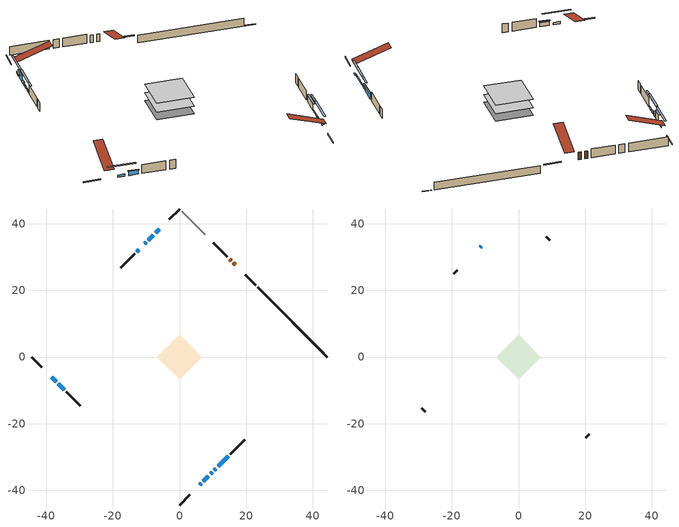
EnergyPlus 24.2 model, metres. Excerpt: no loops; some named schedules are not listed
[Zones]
conditioned space
 floor adiabatic (AdiabaticFloorConstruction): -6.69,0 0,6.69 6.69,0 0,-6.69 z1.06
 floor foundation (Slab1 construction): -6.69,0 0,6.69 6.69,0 0,-6.69 z-1.07
 wall outside (RimJoist1 construction): 0,-44.44 3.09,-41.35 / -44.44,0 -41.35,-3.09 / 0,44.44 -3.09,41.35 / 22.84,21.61 19.75,24.7 z1.06:1.36
 wall outside (AdiabaticWallConstruction 1): 16.72,27.73 16.15,28.3 / 15.49,28.95 15.04,29.41 z1.06:3.09
 wall outside (AdiabaticWallConstruction): 6.12,-38.33 6.48,-37.96 z1.06:1.29; -6.12,38.32 -7.16,37.28 / 7.14,-37.31 8.68,-35.76 / -38.32,-6.12 -37.06,-7.38 / -12.22,32.23 -12.79,31.65 z1.06:1.67; 9.34,-35.11 9.81,-34.64 / 10.46,-33.98 10.95,-33.49 z1.06:1.6; -7.82,36.63 -9.31,35.13 z1.06:3.09; -9.97,34.48 -10.49,33.95 z1.06:1.8; 11.61,-32.84 14.62,-29.82 z1.06:2.71; -36.41,-8.04 -34.68,-9.76 z1.06:2.2
 wall outside (Wall1 construction): 15.28,-29.16 19.54,-24.9 / -34.03,-10.42 -29.76,-14.68 / -13.45,30.99 -17.71,26.73 / 14.38,30.06 10.12,34.33 z1.06:3.5
 wall foundation (FoundationWall1 construction): 23.49,20.95,-1.07 23.49,20.95,1.06 42.35,2.09,1.06 42.35,2.09,-0.91 44.44,0,-0.91 44.44,0,-1.07
 wall adiabatic (Wall3 construction): 7.73,36.72 0.66,43.79 z1.06:3.5
 window (WindowConstruction 4): 6.12,-38.32 6.48,-37.96 z1.06:1.29
 window (WindowConstruction 6): -6.12,38.32 -7.16,37.28 z1.06:1.67
 window (WindowConstruction 7): 7.14,-37.31 8.68,-35.76 z1.06:1.67
 window (WindowConstruction 8): 9.34,-35.1 9.81,-34.64 z1.06:1.59
 window (WindowConstruction 9): 10.46,-33.98 10.95,-33.49 z1.06:1.59
 window (WindowConstruction 10): -38.32,-6.12 -37.06,-7.38 z1.06:1.67
 window (WindowConstruction): -7.82,36.63 -9.31,35.13 z1.06:3.09
 window (WindowConstruction 1): -9.97,34.48 -10.49,33.95 z1.06:1.8
 window (WindowConstruction 2): 11.61,-32.84 14.62,-29.82 z1.06:2.71
 window (WindowConstruction 3): -36.41,-8.04 -34.68,-9.76 z1.06:2.2
 window (WindowConstruction 5): -12.22,32.23 -12.79,31.65 z1.06:1.67
 door (Door): 16.72,27.73 16.15,28.3 z1.06:3.09
 door (Door 1): 15.49,28.95 15.04,29.41 z1.06:3.09
 ceiling adiabatic (AdiabaticFloorConstruction): 0,-6.69 6.69,0 0,6.69 -6.69,0 z1.06
attic - vented
 floor to conditioned space (Floor1 construction Reversed): -6.69,0 0,6.69 6.69,0 0,-6.69 z3.5
 wall outside (AdiabaticWallConstruction): -11.14,33.3 -11.56,32.88 z1.06:1.82
 wall outside (Wall2 construction): 20.2,-24.24 21.27,-23.17 / -29.11,-15.34 -28.03,-16.41 / -18.37,26.07 -19.44,25 / 9.46,34.98 8.38,36.06 z1.06:3.5
 window (WindowConstruction 11): -11.15,33.3 -11.56,32.88 z1.06:1.82
 roof outside (Roof1 construction): 5.46,-38.98,3.5 -1.05,-32.47,6.57 -2.77,-34.18,6.57 3.75,-40.7,3.5; -38.98,-5.46,3.5 -32.47,1.05,6.57 -34.18,2.77,6.57 -40.7,-3.75,3.5; -5.46,38.98,3.5 1.05,32.47,6.57 2.77,34.18,6.57 -3.75,40.7,3.5; 17.37,27.07,3.5 10.86,20.56,6.57 12.58,18.84,6.57 19.09,25.35,3.5
shading: -13.5,30.95 -9.21,35.24 -9.5,35.53 -13.79,31.24 z4.56; 6.62,-37.82 5.98,-38.47 6.27,-38.76 6.91,-38.11 z1.49; -9.1,35.34 -4.18,40.26 -4.47,40.55 -9.39,35.64 z4.41; 10.62,-33.82 5.2,-39.24 5.49,-39.54 10.91,-34.12 z4.41; 11.74,-32.7 7.4,-37.04 7.69,-37.33 12.04,-32.99 z4.33; 12.89,-31.56 8.53,-35.92 8.82,-36.21 13.18,-31.85 z4.33; -35.13,-9.32 -40.26,-4.18 -40.55,-4.47 -35.42,-9.61 z4.41; -9.45,34.99 -7.68,36.77 -7.97,37.06 -9.74,35.28 z3.29; -10.63,33.81 -9.82,34.62 -10.12,34.91 -10.92,34.1 z2; 14.77,-29.68 11.46,-32.98 11.75,-33.27 15.06,-29.97 z2.91; -34.54,-9.9 -36.55,-7.89 -36.84,-8.18 -34.83,-10.19 z2.4; -14.73,29.71 -10.28,34.16 -10.57,34.46 -15.02,30.01 z4.41
[Building]
Building 1: Terrain=Suburbs
[Site:Location]
Montreal Intl AP_QC: Latitude {deg}=45.47; Longitude {deg}=-73.74; Time Zone {hr}=-5; Elevation {m}=36; Keep Site Location Information=Yes
[Site:GroundTemperature:Shallow]
2.07863, -0.316383, -0.508184, 0.628371, 5.19101, 9.73239, 13.6695, 16.1636, 16.3755, 14.347, 10.5102, 6.10817
[Site:WaterMainsTemperature]
Calculation Method=Schedule; Temperature Schedule=mains temperature schedule
[Material] Roughness=Rough; Thermal Absorptance=0.9
Name | Thickness {m} | Conductivity {W/m-K} | Density {kg/m3} | Specific Heat {J/kg-K} | Solar Absorptance | Visible Absorptance
asphalt or fiberglass shingles | 0.00635 | 0.162714 | 1121.4 | 1465.45 | 0.4 | 0.4
ceiling loosefill ins | 0.169333 | 0.0480833 | 16.02 | 1046.75 | 0.7 | 0.7
ceiling stud and cavity | 0.1397 | 0.0971079 | 65.682 | 1177.47 | 0.7 | 0.7
concrete 4.0 in. | 0.1016 | 1.803125 | 2242.8 | 837.4 | 0.7 | 0.7
concrete 8.0 in. | 0.2032 | 1.803125 | 2242.8 | 837.4 | 0.7 | 0.7
door material | 0.04445 | 0.0451087 | 512.64 | 1214.23 | 0.7 | 0.7
door material 1 | 0.04445 | 0.188738 | 512.64 | 1214.23 | 0.7 | 0.7
exterior vertical ins | 0.0542606 | 0.029427 | 32.04 | 1214.23 | 0.7 | 0.7
floor covering | 0.0127 | 0.0433444 | 54.468 | 1339.84 | 0.6 | 0.6
floor rigid ins; wall rigid ins | 0.512978 | 0.029427 | 32.04 | 1214.23 | 0.7 | 0.7
floor stud and cavity | 0.1397 | 1.75129 | 37.0049 | 1207.88 | 0.7 | 0.7
furniture material conditioned space 1 | 0.1524 | 0.115458 | 640.8 | 1214.23 | 0.6 | 0.6
gypsum board | 0.0127 | 0.160291 | 801 | 837.4 | 0.6 | 0.6
gypsum board 1 | 0.0127 | 0.160291 | 801 | 837.4 | 0.7 | 0.7
osb sheathing 0.5 in. | 0.0127 | 0.115458 | 512.64 | 1214.23 | 0.7 | 0.7
osb sheathing 0.5 in. 1 | 0.0127 | 0.115458 | 512.64 | 1214.23 | 0.4 | 0.4
osb sheathing 0.75 in. | 0.01905 | 0.115458 | 512.64 | 1214.23 | 0.7 | 0.7
osb sheathing 2.0 in. | 0.0508 | 0.115458 | 512.64 | 1214.23 | 0.7 | 0.7
rim joist rigid ins | 0.051816 | 0.029427 | 32.04 | 1214.23 | 0.7 | 0.7
rim joist stud and cavity | 0.0508 | 0.278529 | 125.044 | 1163.47 | 0.6 | 0.6
wall stud and cavity | 0.1397 | 0.0823866 | 139.0536 | 1170.24 | 0.7 | 0.7
wall stud and cavity 1 | 0.0889 | 6.1454 | 50.32683 | 1063.81 | 0.6 | 0.6
wall stud and cavity 2 | 0.1397 | 0.0751633 | 139.0536 | 1170.24 | 0.7 | 0.7
wall stud and cavity 3 | 0.0889 | 0.380278 | 52.3479 | 1209.89 | 0.7 | 0.7
wall stud and cavity 4 | 0.0889 | 0.391764 | 83.0341 | 1211.67 | 0.7 | 0.7
wood siding | 0.0254 | 0.102417 | 544.68 | 1172.36 | 0.4 | 0.4
wood siding 1 | 0.00254 | 0.102417 | 544.68 | 1172.36 | 0.4 | 0.4
wood siding 2; wood siding 3; wood siding 4 | 0.0254 | 0.102417 | 544.68 | 1172.36 | 0.7 | 0.7
[WindowMaterial:SimpleGlazingSystem]
Name | U-Factor {W/m2-K} | Solar Heat Gain Coefficient
WindowMaterial | 3.227943 | 0.46
WindowMaterial 1 | 4.7275 | 0.42
WindowMaterial 10 | 4.65085 | 0.42
WindowMaterial 11 | 5.2794 | 0.67
WindowMaterial 2 | 2.71181 | 0.47
WindowMaterial 3 | 3.65209 | 0.45
WindowMaterial 4 | 2.66412 | 0.29
WindowMaterial 5 | 3.46358 | 0.44
WindowMaterial 6 | 3.16151 | 0.45
WindowMaterial 7 | 3.835489 | 0.44
WindowMaterial 8 | 2.63516 | 0.27
WindowMaterial 9 | 5.22717 | 0.4
[Construction]
AdiabaticFloorConstruction: floor stud and cavity, floor rigid ins, osb sheathing 0.75 in., floor covering
AdiabaticWallConstruction: wood siding 3, wall rigid ins, wall stud and cavity 3, gypsum board
AdiabaticWallConstruction 1: wood siding 4, wall rigid ins, wall stud and cavity 3, gypsum board
Door: door material
Door 1: door material 1
Floor1 construction Reversed: gypsum board, ceiling stud and cavity, ceiling loosefill ins
FoundationWall1 construction: concrete 8.0 in., gypsum board 1
furniture construction conditioned space 1: furniture material conditioned space 1
PartitionWallConstruction: gypsum board, wall stud and cavity 4, gypsum board
RimJoist1 construction: wood siding 2, rim joist rigid ins, osb sheathing 2.0 in., rim joist stud and cavity
Roof1 construction: asphalt or fiberglass shingles
Slab1 construction: concrete 4.0 in.
Wall1 construction: wood siding, osb sheathing 0.5 in., wall stud and cavity, gypsum board
Wall2 construction: wood siding 1, wall stud and cavity 1
Wall3 construction: osb sheathing 0.5 in. 1, wall stud and cavity 2, gypsum board
WindowConstruction: WindowMaterial
WindowConstruction 1: WindowMaterial 1
WindowConstruction 10: WindowMaterial 10
WindowConstruction 11: WindowMaterial 11
WindowConstruction 2: WindowMaterial 2
WindowConstruction 3: WindowMaterial 3
WindowConstruction 4: WindowMaterial 4
WindowConstruction 5: WindowMaterial 5
WindowConstruction 6: WindowMaterial 6
WindowConstruction 7: WindowMaterial 7
WindowConstruction 8: WindowMaterial 8
WindowConstruction 9: WindowMaterial 9
[Zone] Multiplier=1; Part of Total Floor Area=Yes
Name | Volume {m3}
attic - vented | 44.5807
conditioned space | 433.7
[Space]
Name | Zone | Volume {m3}
attic - vented 1 | attic - vented | 44.5807
conditioned space 1 | conditioned space | 433.7
[ZoneInfiltration:EffectiveLeakageArea]
infil attic - vented 1: Zone or Space=attic - vented 1; Schedule=Always On Discrete; Effective Air Leakage Area {cm2}=3577.6; Stack Coefficient=0.000383206; Wind Coefficient=1.32262e-05
[ZoneMixing]
whole house fan mix: Zone or Space=attic - vented; Schedule=Always On Continuous; Design Flow Rate Calculation Method=Flow/Zone; Design Flow Rate {m3/s}=0; Source Zone or Space=conditioned space
[SurfaceProperty:ExposedFoundationPerimeter]
Slab1: Exposed Perimeter Calculation Method=TotalExposedPerimeter; Total Exposed Perimeter {m}=29.627
[InternalMass] Zone or ZoneList=conditioned space; Space or SpaceList=conditioned space 1
Name | Construction | Surface Area {m2}
furniture mass conditioned space 1 | furniture construction conditioned space 1 | 71.5359
partition wall mass | PartitionWallConstruction | 178.84
[Lights]
interior lighting: Zone or ZoneList or Space or SpaceList=conditioned space 1; Schedule=interior lighting schedule; Design Level Calculation Method=LightingLevel; Lighting Level {W}=343.2; Return Air Fraction=0; Fraction Radiant=0.6; Fraction Visible=0.2; Fraction Replaceable=1
[People]
occupants: Zone or ZoneList or Space or SpaceList=conditioned space 1; Number of People Schedule=occupants schedule; Number of People Calculation Method=People; Number of People=3; Fraction Radiant=0.314171; Sensible Heat Fraction=0.56303; Activity Level Schedule=occupants activity schedule; Carbon Dioxide Generation Rate {m3/s-W}=0; Enable ASHRAE 55 Comfort Warnings=No; Mean Radiant Temperature Calculation Type=EnclosureAveraged
[ElectricEquipment] Zone or ZoneList or Space or SpaceList=conditioned space 1; Design Level Calculation Method=EquipmentLevel
Name | Schedule | Design Level {W} | Fraction Latent | Fraction Radiant | Fraction Lost
clothes dryer | clothes dryer schedule | 140.772 | 0.015 | 0.081 | 0.85
clothes washer | clothes washer schedule | 32.1985 | 0.03 | 0.162 | 0.7
cooking range | cooking range schedule | 208.969 | 0.08 | 0.432 | 0.2
dishwasher | dishwasher schedule | 66.8632 | 0.3 | 0.18 | 0.4
fridge | fridge schedule | 72.9452 | 0 | 0.6 | 0
mech vent bath fan 0 | mech vent bath fan 0 schedule | 50.2 | 0 | 0 | 1
mech vent bath fan 1 | mech vent bath fan 1 schedule | 50.2 | 0 | 0 | 1
mech vent bath fan 2 | mech vent bath fan 2 schedule | 50.2 | 0 | 0 | 1
mech vent house fan | mech vent house fan schedule | 0 | 0 | 0 | 1
mech vent house fan cfis | mech vent house fan cfis schedule | 0 | 0 | 0 | 0
mech vent range fan 0 | mech vent range fan 0 schedule | 57 | 0 | 0 | 1
misc plug loads | misc plug loads schedule | 494.7 | 0.045 | 0.513 | 0.1
whole house fan | Always On Discrete | 0 | 0 | 0 | 1
[OtherEquipment] Zone or ZoneList or Space or SpaceList=conditioned space 1; Design Level Calculation Method=EquipmentLevel
Name | Fuel Type | Schedule | Design Level {W} | Fraction Latent | Fraction Radiant | Fraction Lost
clothes dryer 1 | Electricity | clothes dryer schedule | 0 | 0.015 | 0.081 | 0.85
cooking range 1 | Electricity | cooking range schedule | 0 | 0.08 | 0.432 | 0.2
general water use latent | None | general water use schedule | 59.3978 | 1 | 0 | 0
general water use sensible | None | general water use schedule | -58.539 | 0 | 0.6 | 0
mech vent house fan latent load | None | Always On Discrete | 0 | 1 | 0 | 0
mech vent house fan sensible load | None | Always On Discrete | 0 | 0 | 0 | 0
water heater energy adjustment1 | Electricity | Always On Discrete | 0.01 | 0 | 0 | 1
[ZoneInfiltration:DesignFlowRate] Zone or ZoneList or Space or SpaceList=conditioned space 1; Schedule=Always On Discrete; Design Flow Rate Calculation Method=Flow/Zone; Design Flow Rate {m3/s}=0
infil flow; natural vent flow; whole house fan flow
[Foundation:Kiva]
Foundation Kiva 1: Initial Indoor Air Temperature {C}=18; Wall Height Above Grade {m}=1.06; Wall Depth Below Slab {m}=0.2032; Custom Block Material Name 1=exterior vertical ins; Custom Block Depth 1 {m}=2.13; Custom Block X Position 1 {m}=0.2159; Custom Block Z Position 1 {m}=0
[Foundation:Kiva:Settings]
Soil Conductivity {W/m-K}=0.849921; Soil Density {kg/m3}=1842.3; Soil Specific Heat {J/kg-K}=418.7; Ground Solar Absorptivity=0.9; Ground Thermal Absorptivity=0.9; Ground Surface Roughness {m}=0.03; Far-Field Width {m}=40; Deep-Ground Boundary Condition=ZeroFlux; Deep-Ground Depth {m}=40; Minimum Cell Dimension {m}=0.2; Maximum Cell Growth Coefficient=3; Simulation Timestep=Timestep
[Exterior:Lights]
exterior lighting: Schedule=exterior lighting schedule; Design Level {W}=75.6
[Schedule:Constant]
Name | Hourly Value
Always On Continuous; mech vent house fan schedule; mech vent house fan cfis schedule; Always On Discrete | 1
occupants activity schedule | 117.228
fridge schedule | 0
[Schedule:Week:Daily]
interior lighting schedule Week Rule - Jan1-Jan27: interior lighting schedule day, interior lighting schedule day, interior lighting schedule day, interior lighting schedule day, interior lighting schedule day, interior lighting schedule day, interior lighting schedule day, interior lighting schedule default day, interior lighting schedule default day, interior lighting schedule default day, interior lighting schedule default day, interior lighting schedule default day
interior lighting schedule Week Rule - Jan28-Feb3: interior lighting schedule day, interior lighting schedule day, interior lighting schedule day, interior lighting schedule day, interior lighting schedule day 1, interior lighting schedule day 1, interior lighting schedule day 1, interior lighting schedule default day, interior lighting schedule default day, interior lighting schedule default day, interior lighting schedule default day, interior lighting schedule default day
interior lighting schedule Week Rule - Feb4-Feb24: interior lighting schedule day 1, interior lighting schedule day 1, interior lighting schedule day 1, interior lighting schedule day 1, interior lighting schedule day 1, interior lighting schedule day 1, interior lighting schedule day 1, interior lighting schedule default day, interior lighting schedule default day, interior lighting schedule default day, interior lighting schedule default day, interior lighting schedule default day
interior lighting schedule Week Rule - Feb25-Mar3: interior lighting schedule day 1, interior lighting schedule day 1, interior lighting schedule day 1, interior lighting schedule day 1, interior lighting schedule day 2, interior lighting schedule day 2, interior lighting schedule day 2, interior lighting schedule default day, interior lighting schedule default day, interior lighting schedule default day, interior lighting schedule default day, interior lighting schedule default day
interior lighting schedule Week Rule - Mar4-Mar31: interior lighting schedule day 2, interior lighting schedule day 2, interior lighting schedule day 2, interior lighting schedule day 2, interior lighting schedule day 2, interior lighting schedule day 2, interior lighting schedule day 2, interior lighting schedule default day, interior lighting schedule default day, interior lighting schedule default day, interior lighting schedule default day, interior lighting schedule default day
interior lighting schedule Week Rule - Apr1-Apr28: interior lighting schedule day 3, interior lighting schedule day 3, interior lighting schedule day 3, interior lighting schedule day 3, interior lighting schedule day 3, interior lighting schedule day 3, interior lighting schedule day 3, interior lighting schedule default day, interior lighting schedule default day, interior lighting schedule default day, interior lighting schedule default day, interior lighting schedule default day
interior lighting schedule Week Rule - Apr29-May5: interior lighting schedule day 3, interior lighting schedule day 3, interior lighting schedule day 4, interior lighting schedule day 4, interior lighting schedule day 4, interior lighting schedule day 4, interior lighting schedule day 4, interior lighting schedule default day, interior lighting schedule default day, interior lighting schedule default day, interior lighting schedule default day, interior lighting schedule default day
interior lighting schedule Week Rule - May6-May26: interior lighting schedule day 4, interior lighting schedule day 4, interior lighting schedule day 4, interior lighting schedule day 4, interior lighting schedule day 4, interior lighting schedule day 4, interior lighting schedule day 4, interior lighting schedule default day, interior lighting schedule default day, interior lighting schedule default day, interior lighting schedule default day, interior lighting schedule default day
interior lighting schedule Week Rule - May27-Jun2: interior lighting schedule day 4, interior lighting schedule day 4, interior lighting schedule day 4, interior lighting schedule day 4, interior lighting schedule day 4, interior lighting schedule day 5, interior lighting schedule day 5, interior lighting schedule default day, interior lighting schedule default day, interior lighting schedule default day, interior lighting schedule default day, interior lighting schedule default day
interior lighting schedule Week Rule - Jun3-Jun30: interior lighting schedule day 5, interior lighting schedule day 5, interior lighting schedule day 5, interior lighting schedule day 5, interior lighting schedule day 5, interior lighting schedule day 5, interior lighting schedule day 5, interior lighting schedule default day, interior lighting schedule default day, interior lighting schedule default day, interior lighting schedule default day, interior lighting schedule default day
interior lighting schedule Week Rule - Jul1-Jul28: interior lighting schedule day 6, interior lighting schedule day 6, interior lighting schedule day 6, interior lighting schedule day 6, interior lighting schedule day 6, interior lighting schedule day 6, interior lighting schedule day 6, interior lighting schedule default day, interior lighting schedule default day, interior lighting schedule default day, interior lighting schedule default day, interior lighting schedule default day
interior lighting schedule Week Rule - Jul29-Aug4: interior lighting schedule day 6, interior lighting schedule day 6, interior lighting schedule day 6, interior lighting schedule day 7, interior lighting schedule day 7, interior lighting schedule day 7, interior lighting schedule day 7, interior lighting schedule default day, interior lighting schedule default day, interior lighting schedule default day, interior lighting schedule default day, interior lighting schedule default day
interior lighting schedule Week Rule - Aug5-Aug25: interior lighting schedule day 7, interior lighting schedule day 7, interior lighting schedule day 7, interior lighting schedule day 7, interior lighting schedule day 7, interior lighting schedule day 7, interior lighting schedule day 7, interior lighting schedule default day, interior lighting schedule default day, interior lighting schedule default day, interior lighting schedule default day, interior lighting schedule default day
interior lighting schedule Week Rule - Aug26-Sep1: interior lighting schedule day 7, interior lighting schedule day 7, interior lighting schedule day 7, interior lighting schedule day 7, interior lighting schedule day 7, interior lighting schedule day 7, interior lighting schedule day 8, interior lighting schedule default day, interior lighting schedule default day, interior lighting schedule default day, interior lighting schedule default day, interior lighting schedule default day
interior lighting schedule Week Rule - Sep2-Sep29: interior lighting schedule day 8, interior lighting schedule day 8, interior lighting schedule day 8, interior lighting schedule day 8, interior lighting schedule day 8, interior lighting schedule day 8, interior lighting schedule day 8, interior lighting schedule default day, interior lighting schedule default day, interior lighting schedule default day, interior lighting schedule default day, interior lighting schedule default day
interior lighting schedule Week Rule - Sep30-Oct6: interior lighting schedule day 8, interior lighting schedule day 9, interior lighting schedule day 9, interior lighting schedule day 9, interior lighting schedule day 9, interior lighting schedule day 9, interior lighting schedule day 9, interior lighting schedule default day, interior lighting schedule default day, interior lighting schedule default day, interior lighting schedule default day, interior lighting schedule default day
interior lighting schedule Week Rule - Oct7-Oct27: interior lighting schedule day 9, interior lighting schedule day 9, interior lighting schedule day 9, interior lighting schedule day 9, interior lighting schedule day 9, interior lighting schedule day 9, interior lighting schedule day 9, interior lighting schedule default day, interior lighting schedule default day, interior lighting schedule default day, interior lighting schedule default day, interior lighting schedule default day
interior lighting schedule Week Rule - Oct28-Nov3: interior lighting schedule day 9, interior lighting schedule day 9, interior lighting schedule day 9, interior lighting schedule day 9, interior lighting schedule day 10, interior lighting schedule day 10, interior lighting schedule day 10, interior lighting schedule default day, interior lighting schedule default day, interior lighting schedule default day, interior lighting schedule default day, interior lighting schedule default day
interior lighting schedule Week Rule - Nov4-Nov24: interior lighting schedule day 10, interior lighting schedule day 10, interior lighting schedule day 10, interior lighting schedule day 10, interior lighting schedule day 10, interior lighting schedule day 10, interior lighting schedule day 10, interior lighting schedule default day, interior lighting schedule default day, interior lighting schedule default day, interior lighting schedule default day, interior lighting schedule default day
interior lighting schedule Week Rule - Nov25-Dec1: interior lighting schedule day 10, interior lighting schedule day 10, interior lighting schedule day 10, interior lighting schedule day 10, interior lighting schedule day 10, interior lighting schedule day 10, interior lighting schedule day 11, interior lighting schedule default day, interior lighting schedule default day, interior lighting schedule default day, interior lighting schedule default day, interior lighting schedule default day
interior lighting schedule Week Rule - Dec2-Dec31: interior lighting schedule day 11, interior lighting schedule day 11, interior lighting schedule day 11, interior lighting schedule day 11, interior lighting schedule day 11, interior lighting schedule day 11, interior lighting schedule day 11, interior lighting schedule default day, interior lighting schedule default day, interior lighting schedule default day, interior lighting schedule default day, interior lighting schedule default day
occupants schedule Week Rule - Jan1-Dec31: occupants schedule day, occupants schedule day, occupants schedule day, occupants schedule day, occupants schedule day, occupants schedule day, occupants schedule day, occupants schedule default day, occupants schedule default day, occupants schedule default day, occupants schedule default day, occupants schedule default day
clothes dryer schedule Week Rule - Jan1-Dec31: clothes dryer schedule day, clothes dryer schedule day, clothes dryer schedule day, clothes dryer schedule day, clothes dryer schedule day, clothes dryer schedule day, clothes dryer schedule day, clothes dryer schedule default day, clothes dryer schedule default day, clothes dryer schedule default day, clothes dryer schedule default day, clothes dryer schedule default day
clothes washer schedule Week Rule - Jan1-Dec31: clothes washer schedule day, clothes washer schedule day, clothes washer schedule day, clothes washer schedule day, clothes washer schedule day, clothes washer schedule day, clothes washer schedule day, clothes washer schedule default day, clothes washer schedule default day, clothes washer schedule default day, clothes washer schedule default day, clothes washer schedule default day
cooking range schedule Week Rule - Jan1-Dec31: cooking range schedule day, cooking range schedule day, cooking range schedule day, cooking range schedule day, cooking range schedule day, cooking range schedule day, cooking range schedule day, cooking range schedule default day, cooking range schedule default day, cooking range schedule default day, cooking range schedule default day, cooking range schedule default day
dishwasher schedule Week Rule - Jan1-Dec31: dishwasher schedule day, dishwasher schedule day, dishwasher schedule day, dishwasher schedule day, dishwasher schedule day, dishwasher schedule day, dishwasher schedule day, dishwasher schedule default day, dishwasher schedule default day, dishwasher schedule default day, dishwasher schedule default day, dishwasher schedule default day
mech vent bath fan 0 schedule Week Rule - Jan1-Dec31: mech vent bath fan 0 schedule day, mech vent bath fan 0 schedule day, mech vent bath fan 0 schedule day, mech vent bath fan 0 schedule day, mech vent bath fan 0 schedule day, mech vent bath fan 0 schedule day, mech vent bath fan 0 schedule day, mech vent bath fan 0 schedule default day, mech vent bath fan 0 schedule default day, mech vent bath fan 0 schedule default day, mech vent bath fan 0 schedule default day, mech vent bath fan 0 schedule default day
mech vent bath fan 1 schedule Week Rule - Jan1-Dec31: mech vent bath fan 1 schedule day, mech vent bath fan 1 schedule day, mech vent bath fan 1 schedule day, mech vent bath fan 1 schedule day, mech vent bath fan 1 schedule day, mech vent bath fan 1 schedule day, mech vent bath fan 1 schedule day, mech vent bath fan 1 schedule default day, mech vent bath fan 1 schedule default day, mech vent bath fan 1 schedule default day, mech vent bath fan 1 schedule default day, mech vent bath fan 1 schedule default day
mech vent bath fan 2 schedule Week Rule - Jan1-Dec31: mech vent bath fan 2 schedule day, mech vent bath fan 2 schedule day, mech vent bath fan 2 schedule day, mech vent bath fan 2 schedule day, mech vent bath fan 2 schedule day, mech vent bath fan 2 schedule day, mech vent bath fan 2 schedule day, mech vent bath fan 2 schedule default day, mech vent bath fan 2 schedule default day, mech vent bath fan 2 schedule default day, mech vent bath fan 2 schedule default day, mech vent bath fan 2 schedule default day
mech vent range fan 0 schedule Week Rule - Jan1-Dec31: mech vent range fan 0 schedule day, mech vent range fan 0 schedule day, mech vent range fan 0 schedule day, mech vent range fan 0 schedule day, mech vent range fan 0 schedule day, mech vent range fan 0 schedule day, mech vent range fan 0 schedule day, mech vent range fan 0 schedule default day, mech vent range fan 0 schedule default day, mech vent range fan 0 schedule default day, mech vent range fan 0 schedule default day, mech vent range fan 0 schedule default day
misc plug loads schedule Week Rule - Jan1-Dec31: misc plug loads schedule day, misc plug loads schedule day, misc plug loads schedule day, misc plug loads schedule day, misc plug loads schedule day, misc plug loads schedule day, misc plug loads schedule day, misc plug loads schedule default day, misc plug loads schedule default day, misc plug loads schedule default day, misc plug loads schedule default day, misc plug loads schedule default day
general water use schedule Week Rule - Jan1-Dec31: general water use schedule day, general water use schedule day, general water use schedule day, general water use schedule day, general water use schedule day, general water use schedule day, general water use schedule day, general water use schedule default day, general water use schedule default day, general water use schedule default day, general water use schedule default day, general water use schedule default day
exterior lighting schedule Week Rule - Jan1-Jan27: exterior lighting schedule day, exterior lighting schedule day, exterior lighting schedule day, exterior lighting schedule day, exterior lighting schedule day, exterior lighting schedule day, exterior lighting schedule day, exterior lighting schedule default day, exterior lighting schedule default day, exterior lighting schedule default day, exterior lighting schedule default day, exterior lighting schedule default day
exterior lighting schedule Week Rule - Jan28-Feb3: exterior lighting schedule day, exterior lighting schedule day, exterior lighting schedule day, exterior lighting schedule day, exterior lighting schedule day 1, exterior lighting schedule day 1, exterior lighting schedule day 1, exterior lighting schedule default day, exterior lighting schedule default day, exterior lighting schedule default day, exterior lighting schedule default day, exterior lighting schedule default day
exterior lighting schedule Week Rule - Feb4-Feb24: exterior lighting schedule day 1, exterior lighting schedule day 1, exterior lighting schedule day 1, exterior lighting schedule day 1, exterior lighting schedule day 1, exterior lighting schedule day 1, exterior lighting schedule day 1, exterior lighting schedule default day, exterior lighting schedule default day, exterior lighting schedule default day, exterior lighting schedule default day, exterior lighting schedule default day
exterior lighting schedule Week Rule - Feb25-Mar3: exterior lighting schedule day 1, exterior lighting schedule day 1, exterior lighting schedule day 1, exterior lighting schedule day 1, exterior lighting schedule day 2, exterior lighting schedule day 2, exterior lighting schedule day 2, exterior lighting schedule default day, exterior lighting schedule default day, exterior lighting schedule default day, exterior lighting schedule default day, exterior lighting schedule default day
exterior lighting schedule Week Rule - Mar4-Mar31: exterior lighting schedule day 2, exterior lighting schedule day 2, exterior lighting schedule day 2, exterior lighting schedule day 2, exterior lighting schedule day 2, exterior lighting schedule day 2, exterior lighting schedule day 2, exterior lighting schedule default day, exterior lighting schedule default day, exterior lighting schedule default day, exterior lighting schedule default day, exterior lighting schedule default day
exterior lighting schedule Week Rule - Apr1-Apr28: exterior lighting schedule day 3, exterior lighting schedule day 3, exterior lighting schedule day 3, exterior lighting schedule day 3, exterior lighting schedule day 3, exterior lighting schedule day 3, exterior lighting schedule day 3, exterior lighting schedule default day, exterior lighting schedule default day, exterior lighting schedule default day, exterior lighting schedule default day, exterior lighting schedule default day
exterior lighting schedule Week Rule - Apr29-May5: exterior lighting schedule day 3, exterior lighting schedule day 3, exterior lighting schedule day 4, exterior lighting schedule day 4, exterior lighting schedule day 4, exterior lighting schedule day 4, exterior lighting schedule day 4, exterior lighting schedule default day, exterior lighting schedule default day, exterior lighting schedule default day, exterior lighting schedule default day, exterior lighting schedule default day
exterior lighting schedule Week Rule - May6-May26: exterior lighting schedule day 4, exterior lighting schedule day 4, exterior lighting schedule day 4, exterior lighting schedule day 4, exterior lighting schedule day 4, exterior lighting schedule day 4, exterior lighting schedule day 4, exterior lighting schedule default day, exterior lighting schedule default day, exterior lighting schedule default day, exterior lighting schedule default day, exterior lighting schedule default day
exterior lighting schedule Week Rule - May27-Jun2: exterior lighting schedule day 4, exterior lighting schedule day 4, exterior lighting schedule day 4, exterior lighting schedule day 4, exterior lighting schedule day 4, exterior lighting schedule day 5, exterior lighting schedule day 5, exterior lighting schedule default day, exterior lighting schedule default day, exterior lighting schedule default day, exterior lighting schedule default day, exterior lighting schedule default day
exterior lighting schedule Week Rule - Jun3-Jun30: exterior lighting schedule day 5, exterior lighting schedule day 5, exterior lighting schedule day 5, exterior lighting schedule day 5, exterior lighting schedule day 5, exterior lighting schedule day 5, exterior lighting schedule day 5, exterior lighting schedule default day, exterior lighting schedule default day, exterior lighting schedule default day, exterior lighting schedule default day, exterior lighting schedule default day
exterior lighting schedule Week Rule - Jul1-Jul28: exterior lighting schedule day 6, exterior lighting schedule day 6, exterior lighting schedule day 6, exterior lighting schedule day 6, exterior lighting schedule day 6, exterior lighting schedule day 6, exterior lighting schedule day 6, exterior lighting schedule default day, exterior lighting schedule default day, exterior lighting schedule default day, exterior lighting schedule default day, exterior lighting schedule default day
exterior lighting schedule Week Rule - Jul29-Aug4: exterior lighting schedule day 6, exterior lighting schedule day 6, exterior lighting schedule day 6, exterior lighting schedule day 7, exterior lighting schedule day 7, exterior lighting schedule day 7, exterior lighting schedule day 7, exterior lighting schedule default day, exterior lighting schedule default day, exterior lighting schedule default day, exterior lighting schedule default day, exterior lighting schedule default day
exterior lighting schedule Week Rule - Aug5-Aug25: exterior lighting schedule day 7, exterior lighting schedule day 7, exterior lighting schedule day 7, exterior lighting schedule day 7, exterior lighting schedule day 7, exterior lighting schedule day 7, exterior lighting schedule day 7, exterior lighting schedule default day, exterior lighting schedule default day, exterior lighting schedule default day, exterior lighting schedule default day, exterior lighting schedule default day
exterior lighting schedule Week Rule - Aug26-Sep1: exterior lighting schedule day 7, exterior lighting schedule day 7, exterior lighting schedule day 7, exterior lighting schedule day 7, exterior lighting schedule day 7, exterior lighting schedule day 7, exterior lighting schedule day 8, exterior lighting schedule default day, exterior lighting schedule default day, exterior lighting schedule default day, exterior lighting schedule default day, exterior lighting schedule default day
exterior lighting schedule Week Rule - Sep2-Sep29: exterior lighting schedule day 8, exterior lighting schedule day 8, exterior lighting schedule day 8, exterior lighting schedule day 8, exterior lighting schedule day 8, exterior lighting schedule day 8, exterior lighting schedule day 8, exterior lighting schedule default day, exterior lighting schedule default day, exterior lighting schedule default day, exterior lighting schedule default day, exterior lighting schedule default day
[Schedule:Year]
interior lighting schedule: interior lighting schedule Week Rule - Jan1-Jan27, 1, 1, 1, 27, interior lighting schedule Week Rule - Jan28-Feb3, 1, 28, 2, 3, interior lighting schedule Week Rule - Feb4-Feb24, 2, 4, 2, 24, interior lighting schedule Week Rule - Feb25-Mar3, 2, 25, 3, 3, interior lighting schedule Week Rule - Mar4-Mar31, 3, 4, 3, 31, interior lighting schedule Week Rule - Apr1-Apr28, 4, 1, 4, 28, interior lighting schedule Week Rule - Apr29-May5, 4, 29, 5, 5, interior lighting schedule Week Rule - May6-May26, 5, 6, 5, 26, interior lighting schedule Week Rule - May27-Jun2, 5, 27, 6, 2, interior lighting schedule Week Rule - Jun3-Jun30, 6, 3, 6, 30, interior lighting schedule Week Rule - Jul1-Jul28, 7, 1, 7, 28, interior lighting schedule Week Rule - Jul29-Aug4, 7, 29, 8, 4, interior lighting schedule Week Rule - Aug5-Aug25, 8, 5, 8, 25, interior lighting schedule Week Rule - Aug26-Sep1, 8, 26, 9, 1, interior lighting schedule Week Rule - Sep2-Sep29, 9, 2, 9, 29, interior lighting schedule Week Rule - Sep30-Oct6, 9, 30, 10, 6, interior lighting schedule Week Rule - Oct7-Oct27, 10, 7, 10, 27, interior lighting schedule Week Rule - Oct28-Nov3, 10, 28, 11, 3, interior lighting schedule Week Rule - Nov4-Nov24, 11, 4, 11, 24, interior lighting schedule Week Rule - Nov25-Dec1, 11, 25, 12, 1, interior lighting schedule Week Rule - Dec2-Dec31, 12, 2, 12, 31
occupants schedule: occupants schedule Week Rule - Jan1-Dec31, 1, 1, 12, 31
clothes dryer schedule: clothes dryer schedule Week Rule - Jan1-Dec31, 1, 1, 12, 31
clothes washer schedule: clothes washer schedule Week Rule - Jan1-Dec31, 1, 1, 12, 31
cooking range schedule: cooking range schedule Week Rule - Jan1-Dec31, 1, 1, 12, 31
dishwasher schedule: dishwasher schedule Week Rule - Jan1-Dec31, 1, 1, 12, 31
mech vent bath fan 0 schedule: mech vent bath fan 0 schedule Week Rule - Jan1-Dec31, 1, 1, 12, 31
mech vent bath fan 1 schedule: mech vent bath fan 1 schedule Week Rule - Jan1-Dec31, 1, 1, 12, 31
mech vent bath fan 2 schedule: mech vent bath fan 2 schedule Week Rule - Jan1-Dec31, 1, 1, 12, 31
mech vent range fan 0 schedule: mech vent range fan 0 schedule Week Rule - Jan1-Dec31, 1, 1, 12, 31
misc plug loads schedule: misc plug loads schedule Week Rule - Jan1-Dec31, 1, 1, 12, 31
general water use schedule: general water use schedule Week Rule - Jan1-Dec31, 1, 1, 12, 31
exterior lighting schedule: exterior lighting schedule Week Rule - Jan1-Jan27, 1, 1, 1, 27, exterior lighting schedule Week Rule - Jan28-Feb3, 1, 28, 2, 3, exterior lighting schedule Week Rule - Feb4-Feb24, 2, 4, 2, 24, exterior lighting schedule Week Rule - Feb25-Mar3, 2, 25, 3, 3, exterior lighting schedule Week Rule - Mar4-Mar31, 3, 4, 3, 31, exterior lighting schedule Week Rule - Apr1-Apr28, 4, 1, 4, 28, exterior lighting schedule Week Rule - Apr29-May5, 4, 29, 5, 5, exterior lighting schedule Week Rule - May6-May26, 5, 6, 5, 26, exterior lighting schedule Week Rule - May27-Jun2, 5, 27, 6, 2, exterior lighting schedule Week Rule - Jun3-Jun30, 6, 3, 6, 30, exterior lighting schedule Week Rule - Jul1-Jul28, 7, 1, 7, 28, exterior lighting schedule Week Rule - Jul29-Aug4, 7, 29, 8, 4, exterior lighting schedule Week Rule - Aug5-Aug25, 8, 5, 8, 25, exterior lighting schedule Week Rule - Aug26-Sep1, 8, 26, 9, 1, exterior lighting schedule Week Rule - Sep2-Sep29, 9, 2, 9, 29, exterior lighting schedule Week Rule - Sep30-Oct6, 9, 30, 10, 6, exterior lighting schedule Week Rule - Oct7-Oct27, 10, 7, 10, 27, exterior lighting schedule Week Rule - Oct28-Nov3, 10, 28, 11, 3, exterior lighting schedule Week Rule - Nov4-Nov24, 11, 4, 11, 24, exterior lighting schedule Week Rule - Nov25-Dec1, 11, 25, 12, 1, exterior lighting schedule Week Rule - Dec2-Dec31, 12, 2, 12, 31
[Schedule:Compact]
mains temperature schedule: Through: 01/01, For: AllDays, Until: 24:00, 6.56833, Through: 01/02, For: AllDays, Until: 24:00, 6.48722, Through: 01/03, For: AllDays, Until: 24:00, 6.40722, Through: 01/04, For: AllDays, Until: 24:00, 6.32889, Through: 01/05, For: AllDays, Until: 24:00, 6.25167, Through: 01/06, For: AllDays, Until: 24:00, 6.17611, Through: 01/07, For: AllDays, Until: 24:00, 6.10222, Through: 01/08, For: AllDays, Until: 24:00, 6.02944, Through: 01/09, For: AllDays, Until: 24:00, 5.95833, Through: 01/10, For: AllDays, Until: 24:00, 5.88889, Through: 01/11, For: AllDays, Until: 24:00, 5.82056, Through: 01/12, For: AllDays, Until: 24:00, 5.75444, Through: 01/13, For: AllDays, Until: 24:00, 5.68944, Through: 01/14, For: AllDays, Until: 24:00, 5.62611, Through: 01/15, For: AllDays, Until: 24:00, 5.56444, Through: 01/16, For: AllDays, Until: 24:00, 5.50444, Through: 01/17, For: AllDays, Until: 24:00, 5.44611, Through: 01/18, For: AllDays, Until: 24:00, 5.38944, Through: 01/19, For: AllDays, Until: 24:00, 5.33389, Through: 01/20, For: AllDays, Until: 24:00, 5.28111, Through: 01/21, For: AllDays, Until: 24:00, 5.22944, Through: 01/22, For: AllDays, Until: 24:00, 5.17944, Through: 01/23, For: AllDays, Until: 24:00, 5.13111, Through: 01/24, For: AllDays, Until: 24:00, 5.085, Through: 01/25, For: AllDays, Until: 24:00, 5.04056, Through: 01/26, For: AllDays, Until: 24:00, 4.99778, Through: 01/27, For: AllDays, Until: 24:00, 4.95667, Through: 01/28, For: AllDays, Until: 24:00, 4.91778, Through: 01/29, For: AllDays, Until: 24:00, 4.88056, Through: 01/30, For: AllDays, Until: 24:00, 4.845, Through: 01/31, For: AllDays, Until: 24:00, 4.81167, Through: 02/01, For: AllDays, Until: 24:00, 4.77944, Through: 02/02, For: AllDays, Until: 24:00, 4.75, Through: 02/03, For: AllDays, Until: 24:00, 4.72167, Through: 02/04, For: AllDays, Until: 24:00, 4.69611, Through: 02/05, For: AllDays, Until: 24:00, 4.67167, Through: 02/06, For: AllDays, Until: 24:00, 4.64944, Through: 02/07, For: AllDays, Until: 24:00, 4.62889, Through: 02/08, For: AllDays, Until: 24:00, 4.61056, Through: 02/09, For: AllDays, Until: 24:00, 4.59389, Through: 02/10, For: AllDays, Until: 24:00, 4.57944, Through: 02/11, For: AllDays, Until: 24:00, 4.56667, Through: 02/12, For: AllDays, Until: 24:00, 4.55611, Through: 02/13, For: AllDays, Until: 24:00, 4.54722, Through: 02/14, For: AllDays, Until: 24:00, 4.54056, Through: 02/15, For: AllDays, Until: 24:00, 4.53556, Through: 02/16, For: AllDays, Until: 24:00, 4.53278, Through: 02/17, For: AllDays, Until: 24:00, 4.53167, Through: 02/18, For: AllDays, Until: 24:00, 4.53278, Through: 02/19, For: AllDays, Until: 24:00, 4.53556, Through: 02/20, For: AllDays, Until: 24:00, 4.54056, Through: 02/21, For: AllDays, Until: 24:00, 4.54722, Through: 02/22, For: AllDays, Until: 24:00, 4.55611, Through: 02/23, For: AllDays, Until: 24:00, 4.56667, Through: 02/24, For: AllDays, Until: 24:00, 4.57944, Through: 02/25, For: AllDays, Until: 24:00, 4.59389, Through: 02/26, For: AllDays, Until: 24:00, 4.61056, Through: 02/27, For: AllDays, Until: 24:00, 4.62889, Through: 02/28, For: AllDays, Until: 24:00, 4.64889, Through: 03/01, For: AllDays, Until: 24:00, 4.67111, Through: 03/02, For: AllDays, Until: 24:00, 4.69556, Through: 03/03, For: AllDays, Until: 24:00, 4.72167, Through: 03/04, For: AllDays, Until: 24:00, 4.74944, Through: 03/05, For: AllDays, Until: 24:00, 4.77944, Through: 03/06, For: AllDays, Until: 24:00, 4.81111, Through: 03/07, For: AllDays, Until: 24:00, 4.84444, Through: 03/08, For: AllDays, Until: 24:00, 4.88, Through: 03/09, For: AllDays, Until: 24:00, 4.91722, Through: 03/10, For: AllDays, Until: 24:00, 4.95611, Through: 03/11, For: AllDays, Until: 24:00, 4.99722, Through: 03/12, For: AllDays, Until: 24:00, 5.04, Through: 03/13, For: AllDays, Until: 24:00, 5.08444, Through: 03/14, For: AllDays, Until: 24:00, 5.13056, Through: 03/15, For: AllDays, Until: 24:00, 5.17889, Through: 03/16, For: AllDays, Until: 24:00, 5.22833, Through: 03/17, For: AllDays, Until: 24:00, 5.28, Through: 03/18, For: AllDays, Until: 24:00, 5.33333, Through: 03/19, For: AllDays, Until: 24:00, 5.38833, Through: 03/20, For: AllDays, Until: 24:00, 5.445, Through: 03/21, For: AllDays, Until: 24:00, 5.50333, Through: 03/22, For: AllDays, Until: 24:00, 5.56333, Through: 03/23, For: AllDays, Until: 24:00, 5.625, Through: 03/24, For: AllDays, Until: 24:00, 5.68833, Through: 03/25, For: AllDays, Until: 24:00, 5.75333, Through: 03/26, For: AllDays, Until: 24:00, 5.81944, Through: 03/27, For: AllDays, Until: 24:00, 5.88778, Through: 03/28, For: AllDays, Until: 24:00, 5.95722, Through: 03/29, For: AllDays, Until: 24:00, 6.02833, Through: 03/30, For: AllDays, Until: 24:00, 6.10111, Through: 03/31, For: AllDays, Until: 24:00, 6.175, Through: 04/01, For: AllDays, Until: 24:00, 6.25056, Through: 04/02, For: AllDays, Until: 24:00, 6.32778, Through: 04/03, For: AllDays, Until: 24:00, 6.40611, Through: 04/04, For: AllDays, Until: 24:00, 6.48556, Through: 04/05, For: AllDays, Until: 24:00, 6.56722, Through: 04/06, For: AllDays, Until: 24:00, 6.64944, Through: 04/07, For: AllDays, Until: 24:00, 6.73333, Through: 04/08, For: AllDays, Until: 24:00, 6.81833, Through: 04/09, For: AllDays, Until: 24:00, 6.905, Through: 04/10, For: AllDays, Until: 24:00, 6.99278, Through: 04/11, For: AllDays, Until: 24:00, 7.08111, Through: 04/12, For: AllDays, Until: 24:00, 7.17167, Through: 04/13, For: AllDays, Until: 24:00, 7.26278, Through: 04/14, For: AllDays, Until: 24:00, 7.355, Through: 04/15, For: AllDays, Until: 24:00, 7.44833, Through: 04/16, For: AllDays, Until: 24:00, 7.54278, Through: 04/17, For: AllDays, Until: 24:00, 7.63889, Through: 04/18, For: AllDays, Until: 24:00, 7.735, Through: 04/19, For: AllDays, Until: 24:00, 7.83278, Through: 04/20, For: AllDays, Until: 24:00, 7.93167, Through: 04/21, For: AllDays, Until: 24:00, 8.03111, Through: 04/22, For: AllDays, Until: 24:00, 8.13167, Through: 04/23, For: AllDays, Until: 24:00, 8.23278, Through: 04/24, For: AllDays, Until: 24:00, 8.335, Through: 04/25, For: AllDays, Until: 24:00, 8.43778, Through: 04/26, For: AllDays, Until: 24:00, 8.54167, Through: 04/27, For: AllDays, Until: 24:00, 8.64611, Through: 04/28, For: AllDays, Until: 24:00, 8.75167, Through: 04/29, For: AllDays, Until: 24:00, 8.85778, Through: 04/30, For: AllDays, Until: 24:00, 8.96444, Through: 05/01, For: AllDays, Until: 24:00, 9.07167, Through: 05/02, For: AllDays, Until: 24:00, 9.17944, Through: 05/03, For: AllDays, Until: 24:00, 9.28778, Through: 05/04, For: AllDays, Until: 24:00, 9.39667, Through: 05/05, For: AllDays, Until: 24:00, 9.50667, Through: 05/06, For: AllDays, Until: 24:00, 9.61667, Through: 05/07, For: AllDays, Until: 24:00, 9.72667, Through: 05/08, For: AllDays, Until: 24:00, 9.83778, Through: 05/09, For: AllDays, Until: 24:00, 9.94889, Through: 05/10, For: AllDays, Until: 24:00, 10.0606, Through: 05/11, For: AllDays, Until: 24:00, 10.1722, Through: 05/12, For: AllDays, Until: 24:00, 10.2844, Through: 05/13, For: AllDays, Until: 24:00, 10.3967, Through: 05/14, For: AllDays, Until: 24:00, 10.5094, Through: 05/15, For: AllDays, Until: 24:00, 10.6222, Through: 05/16, For: AllDays, Until: 24:00, 10.735, Through: 05/17, For: AllDays, Until: 24:00, 10.8478, Through: 05/18, For: AllDays, Until: 24:00, 10.9611, Through: 05/19, For: AllDays, Until: 24:00, 11.0744, Through: 05/20, For: AllDays, Until: 24:00, 11.1872, Through: 05/21, For: AllDays, Until: 24:00, 11.3006, Through: 05/22, For: AllDays, Until: 24:00, 11.4133, Through: 05/23, For: AllDays, Until: 24:00, 11.5267, Through: 05/24, For: AllDays, Until: 24:00, 11.6394, Through: 05/25, For: AllDays, Until: 24:00, 11.7522, Through: 05/26, For: AllDays, Until: 24:00, 11.8644, Through: 05/27, For: AllDays, Until: 24:00, 11.9767, Through: 05/28, For: AllDays, Until: 24:00, 12.0889, Through: 05/29, For: AllDays, Until: 24:00, 12.2006, Through: 05/30, For: AllDays, Until: 24:00, 12.3122, Through: 05/31, For: AllDays, Until: 24:00, 12.4228, Through: 06/01, For: AllDays, Until: 24:00, 12.5339, Through: 06/02, For: AllDays, Until: 24:00, 12.6439, Through: 06/03, For: AllDays, Until: 24:00, 12.7539, Through: 06/04, For: AllDays, Until: 24:00, 12.8628, Through: 06/05, For: AllDays, Until: 24:00, 12.9717, Through: 06/06, For: AllDays, Until: 24:00, 13.08, Through: 06/07, For: AllDays, Until: 24:00, 13.1878, Through: 06/08, For: AllDays, Until: 24:00, 13.2944, Through: 06/09, For: AllDays, Until: 24:00, 13.4011, Through: 06/10, For: AllDays, Until: 24:00, 13.5067, Through: 06/11, For: AllDays, Until: 24:00, 13.6117, Through: 06/12, For: AllDays, Until: 24:00, 13.7156, Through: 06/13, For: AllDays, Until: 24:00, 13.8194, Through: 06/14, For: AllDays, Until: 24:00, 13.9222, Through: 06/15, For: AllDays, Until: 24:00, 14.0239, Through: 06/16, For: AllDays, Until: 24:00, 14.125, Through: 06/17, For: AllDays, Until: 24:00, 14.225, Through: 06/18, For: AllDays, Until: 24:00, 14.3239, Through: 06/19, For: AllDays, Until: 24:00, 14.4222, Through: 06/20, For: AllDays, Until: 24:00, 14.5194, Through: 06/21, For: AllDays, Until: 24:00, 14.6156, Through: 06/22, For: AllDays, Until: 24:00, 14.7106, Through: 06/23, For: AllDays, Until: 24:00, 14.805, Through: 06/24, For: AllDays, Until: 24:00, 14.8978, Through: 06/25, For: AllDays, Until: 24:00, 14.9894, Through: 06/26, For: AllDays, Until: 24:00, 15.0806, Through: 06/27, For: AllDays, Until: 24:00, 15.17, Through: 06/28, For: AllDays, Until: 24:00, 15.2583, Through: 06/29, For: AllDays, Until: 24:00, 15.3456, Through: 06/30, For: AllDays, Until: 24:00, 15.4311, Through: 07/01, For: AllDays, Until: 24:00, 15.5161, Through: 07/02, For: AllDays, Until: 24:00, 15.5989, Through: 07/03, For: AllDays, Until: 24:00, 15.6811, Through: 07/04, For: AllDays, Until: 24:00, 15.7617, Through: 07/05, For: AllDays, Until: 24:00, 15.8411, Through: 07/06, For: AllDays, Until: 24:00, 15.9189, Through: 07/07, For: AllDays, Until: 24:00, 15.995, Through: 07/08, For: AllDays, Until: 24:00, 16.07, Through: 07/09, For: AllDays, Until: 24:00, 16.1433, Through: 07/10, For: AllDays, Until: 24:00, 16.2156, Through: 07/11, For: AllDays, Until: 24:00, 16.2861, Through: 07/12, For: AllDays, Until: 24:00, 16.355, Through: 07/13, For: AllDays, Until: 24:00, 16.4222, Through: 07/14, For: AllDays, Until: 24:00, 16.4878, Through: 07/15, For: AllDays, Until: 24:00, 16.5522, Through: 07/16, For: AllDays, Until: 24:00, 16.615, Through: 07/17, For: AllDays, Until: 24:00, 16.6756, Through: 07/18, For: AllDays, Until: 24:00, 16.735, Through: 07/19, For: AllDays, Until: 24:00, 16.7928, Through: 07/20, For: AllDays, Until: 24:00, 16.8489, Through: 07/21, For: AllDays, Until: 24:00, 16.9028, Through: 07/22, For: AllDays, Until: 24:00, 16.9556, Through: 07/23, For: AllDays, Until: 24:00, 17.0061, Through: 07/24, For: AllDays, Until: 24:00, 17.0556, Through: 07/25, For: AllDays, Until: 24:00, 17.1028, Through: 07/26, For: AllDays, Until: 24:00, 17.1483, Through: 07/27, For: AllDays, Until: 24:00, 17.1917, Through: 07/28, For: AllDays, Until: 24:00, 17.2339, Through: 07/29, For: AllDays, Until: 24:00, 17.2739, Through: 07/30, For: AllDays, Until: 24:00, 17.3122, Through: 07/31, For: AllDays, Until: 24:00, 17.3489, Through: 08/01, For: AllDays, Until: 24:00, 17.3833, Through: 08/02, For: AllDays, Until: 24:00, 17.4161, Through: 08/03, For: AllDays, Until: 24:00, 17.4467, Through: 08/04, For: AllDays, Until: 24:00, 17.4761, Through: 08/05, For: AllDays, Until: 24:00, 17.5028, Through: 08/06, For: AllDays, Until: 24:00, 17.5283, Through: 08/07, For: AllDays, Until: 24:00, 17.5517, Through: 08/08, For: AllDays, Until: 24:00, 17.5728, Through: 08/09, For: AllDays, Until: 24:00, 17.5922, Through: 08/10, For: AllDays, Until: 24:00, 17.61, Through: 08/11, For: AllDays, Until: 24:00, 17.6256, Through: 08/12, For: AllDays, Until: 24:00, 17.6394, Through: 08/13, For: AllDays, Until: 24:00, 17.6511, Through: 08/14, For: AllDays, Until: 24:00, 17.6611, Through: 08/15, For: AllDays, Until: 24:00, 17.6689, Through: 08/16, For: AllDays, Until: 24:00, 17.675, Through: 08/17, For: AllDays, Until: 24:00, 17.6789, Through: 08/18, For: AllDays, Until: 24:00, 17.6811, Through: 08/19, For: AllDays, Until: 24:00, 17.6811, Through: 08/20, For: AllDays, Until: 24:00, 17.6794, Through: 08/21, For: AllDays, Until: 24:00, 17.6756, Through: 08/22, For: AllDays, Until: 24:00, 17.67, Through: 08/23, For: AllDays, Until: 24:00, 17.6622, Through: 08/24, For: AllDays, Until: 24:00, 17.6528, Through: 08/25, For: AllDays, Until: 24:00, 17.6411, Through: 08/26, For: AllDays, Until: 24:00, 17.6278, Through: 08/27, For: AllDays, Until: 24:00, 17.6122, Through: 08/28, For: AllDays, Until: 24:00, 17.595, Through: 08/29, For: AllDays, Until: 24:00, 17.5756, Through: 08/30, For: AllDays, Until: 24:00, 17.5544, Through: 08/31, For: AllDays, Until: 24:00, 17.5311, Through: 09/01, For: AllDays, Until: 24:00, 17.5061, Through: 09/02, For: AllDays, Until: 24:00, 17.4794, Through: 09/03, For: AllDays, Until: 24:00, 17.4506, Through: 09/04, For: AllDays, Until: 24:00, 17.42, Through: 09/05, For: AllDays, Until: 24:00, 17.3878, Through: 09/06, For: AllDays, Until: 24:00, 17.3533, Through: 09/07, For: AllDays, Until: 24:00, 17.3172, Through: 09/08, For: AllDays, Until: 24:00, 17.2789, Through: 09/09, For: AllDays, Until: 24:00, 17.2389, Through: 09/10, For: AllDays, Until: 24:00, 17.1972, Through: 09/11, For: AllDays, Until: 24:00, 17.1539, Through: 09/12, For: AllDays, Until: 24:00, 17.1083, Through: 09/13, For: AllDays, Until: 24:00, 17.0617, Through: 09/14, For: AllDays, Until: 24:00, 17.0128, Through: 09/15, For: AllDays, Until: 24:00, 16.9622, Through: 09/16, For: AllDays, Until: 24:00, 16.9094, Through: 09/17, For: AllDays, Until: 24:00, 16.8556, Through: 09/18, For: AllDays, Until: 24:00, 16.8, Through: 09/19, For: AllDays, Until: 24:00, 16.7422, Through: 09/20, For: AllDays, Until: 24:00, 16.6833, Through: 09/21, For: AllDays, Until: 24:00, 16.6228, Through: 09/22, For: AllDays, Until: 24:00, 16.56, Through: 09/23, For: AllDays, Until: 24:00, 16.4961, Through: 09/24, For: AllDays, Until: 24:00, 16.4306, Through: 09/25, For: AllDays, Until: 24:00, 16.3633, Through: 09/26, For: AllDays, Until: 24:00, 16.295, Through: 09/27, For: AllDays, Until: 24:00, 16.2244, Through: 09/28, For: AllDays, Until: 24:00, 16.1528, Through: 09/29, For: AllDays, Until: 24:00, 16.0794, Through: 09/30, For: AllDays, Until: 24:00, 16.0044, Through: 10/01, For: AllDays, Until: 24:00, 15.9283, Through: 10/02, For: AllDays, Until: 24:00, 15.8511, Through: 10/03, For: AllDays, Until: 24:00, 15.7717, Through: 10/04, For: AllDays, Until: 24:00, 15.6917, Through: 10/05, For: AllDays, Until: 24:00, 15.6094, Through: 10/06, For: AllDays, Until: 24:00, 15.5267, Through: 10/07, For: AllDays, Until: 24:00, 15.4422, Through: 10/08, For: AllDays, Until: 24:00, 15.3567, Through: 10/09, For: AllDays, Until: 24:00, 15.2694, Through: 10/10, For: AllDays, Until: 24:00, 15.1811, Through: 10/11, For: AllDays, Until: 24:00, 15.0917, Through: 10/12, For: AllDays, Until: 24:00, 15.0011, Through: 10/13, For: AllDays, Until: 24:00, 14.9094, Through: 10/14, For: AllDays, Until: 24:00, 14.8167, Through: 10/15, For: AllDays, Until: 24:00, 14.7228, Through: 10/16, For: AllDays, Until: 24:00, 14.6278, Through: 10/17, For: AllDays, Until: 24:00, 14.5317, Through: 10/18, For: AllDays, Until: 24:00, 14.4344, Through: 10/19, For: AllDays, Until: 24:00, 14.3367, Through: 10/20, For: AllDays, Until: 24:00, 14.2378, Through: 10/21, For: AllDays, Until: 24:00, 14.1378, Through: 10/22, For: AllDays, Until: 24:00, 14.0367, Through: 10/23, For: AllDays, Until: 24:00, 13.935, Through: 10/24, For: AllDays, Until: 24:00, 13.8322, Through: 10/25, For: AllDays, Until: 24:00, 13.7289, Through: 10/26, For: AllDays, Until: 24:00, 13.625, Through: 10/27, For: AllDays, Until: 24:00, 13.52, Through: 10/28, For: AllDays, Until: 24:00, 13.4144, Through: 10/29, For: AllDays, Until: 24:00, 13.3083, Through: 10/30, For: AllDays, Until: 24:00, 13.2011, Through: 10/31, For: AllDays, Until: 24:00, 13.0939, Through: 11/01, For: AllDays, Until: 24:00, 12.9856, Through: 11/02, For: AllDays, Until: 24:00, 12.8767, Through: 11/03, For: AllDays, Until: 24:00, 12.7678, Through: 11/04, For: AllDays, Until: 24:00, 12.6578, Through: 11/05, For: AllDays, Until: 24:00, 12.5478, Through: 11/06, For: AllDays, Until: 24:00, 12.4372, Through: 11/07, For: AllDays, Until: 24:00, 12.3261, Through: 11/08, For: AllDays, Until: 24:00, 12.215, Through: 11/09, For: AllDays, Until: 24:00, 12.1033, Through: 11/10, For: AllDays, Until: 24:00, 11.9911, Through: 11/11, For: AllDays, Until: 24:00, 11.8789, Through: 11/12, For: AllDays, Until: 24:00, 11.7667, Through: 11/13, For: AllDays, Until: 24:00, 11.6539, Through: 11/14, For: AllDays, Until: 24:00, 11.5411, Through: 11/15, For: AllDays, Until: 24:00, 11.4278, Through: 11/16, For: AllDays, Until: 24:00, 11.315, Through: 11/17, For: AllDays, Until: 24:00, 11.2017, Through: 11/18, For: AllDays, Until: 24:00, 11.0889, Through: 11/19, For: AllDays, Until: 24:00, 10.9756, Through: 11/20, For: AllDays, Until: 24:00, 10.8622, Through: 11/21, For: AllDays, Until: 24:00, 10.7494, Through: 11/22, For: AllDays, Until: 24:00, 10.6367, Through: 11/23, For: AllDays, Until: 24:00, 10.5239, Through: 11/24, For: AllDays, Until: 24:00, 10.4111, Through: 11/25, For: AllDays, Until: 24:00, 10.2989, Through: 11/26, For: AllDays, Until: 24:00, 10.1867, Through: 11/27, For: AllDays, Until: 24:00, 10.0744, Through: 11/28, For: AllDays, Until: 24:00, 9.96333, Through: 11/29, For: AllDays, Until: 24:00, 9.85167, Through: 11/30, For: AllDays, Until: 24:00, 9.74111, Through: 12/01, For: AllDays, Until: 24:00, 9.63056, Through: 12/02, For: AllDays, Until: 24:00, 9.52056, Through: 12/03, For: AllDays, Until: 24:00, 9.41111, Through: 12/04, For: AllDays, Until: 24:00, 9.30167, Through: 12/05, For: AllDays, Until: 24:00, 9.19333, Through: 12/06, For: AllDays, Until: 24:00, 9.08556, Through: 12/07, For: AllDays, Until: 24:00, 8.97778, Through: 12/08, For: AllDays, Until: 24:00, 8.87111, Through: 12/09, For: AllDays, Until: 24:00, 8.765, Through: 12/10, For: AllDays, Until: 24:00, 8.66, Through: 12/11, For: AllDays, Until: 24:00, 8.555, Through: 12/12, For: AllDays, Until: 24:00, 8.45111, Through: 12/13, For: AllDays, Until: 24:00, 8.34833, Through: 12/14, For: AllDays, Until: 24:00, 8.24611, Through: 12/15, For: AllDays, Until: 24:00, 8.14444, Through: 12/16, For: AllDays, Until: 24:00, 8.04389, Through: 12/17, For: AllDays, Until: 24:00, 7.94444, Through: 12/18, For: AllDays, Until: 24:00, 7.84556, Through: 12/19, For: AllDays, Until: 24:00, 7.74778, Through: 12/20, For: AllDays, Until: 24:00, 7.65111, Through: 12/21, For: AllDays, Until: 24:00, 7.555, Through: 12/22, For: AllDays, Until: 24:00, 7.46056, Through: 12/23, For: AllDays, Until: 24:00, 7.36667, Through: 12/24, For: AllDays, Until: 24:00, 7.27444, Through: 12/25, For: AllDays, Until: 24:00, 7.18278, Through: 12/26, For: AllDays, Until: 24:00, 7.09278, Through: 12/27, For: AllDays, Until: 24:00, 7.00389, Through: 12/28, For: AllDays, Until: 24:00, 6.91611, Through: 12/29, For: AllDays, Until: 24:00, 6.82944, Through: 12/30, For: AllDays, Until: 24:00, 6.74389, Through: 12/31, For: AllDays, Until: 24:00, 6.66
